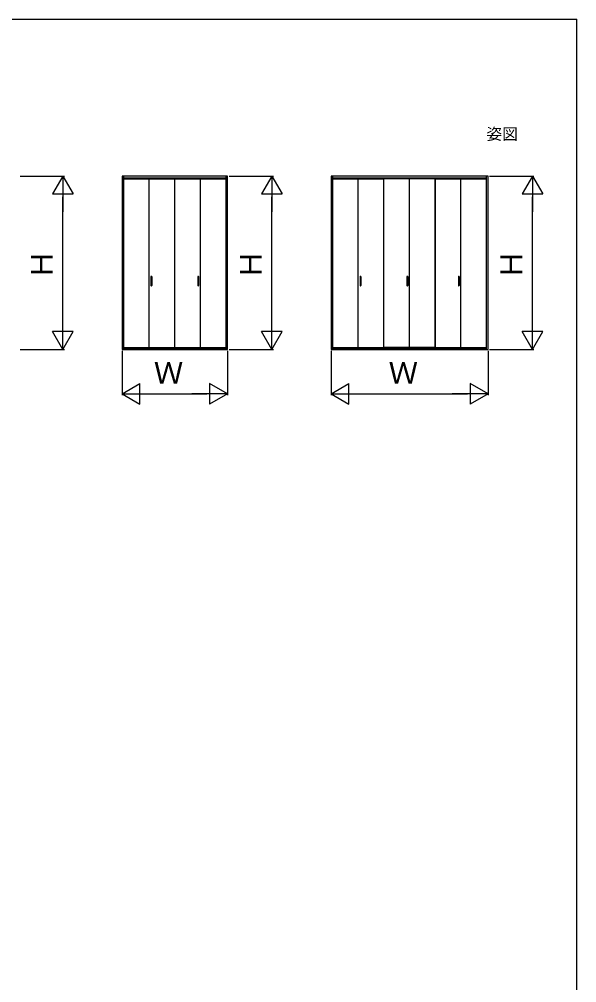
# Model space of a CAD drawing. Units: millimetres, scale not verified. Extents: x -700 to 700, y -1045 to 1039.
# Drawn here: x 323 to 700, y 344 to 995 of the extents above; entities that cross this region are included whole.
import ezdxf
from ezdxf.enums import TextEntityAlignment as Align

# ---------------------------------------------------------------- set-up
doc = ezdxf.new("R2010")
doc.units = ezdxf.units.MM
doc.header["$LTSCALE"] = 6
for name, color, linetype in [('0-2_USER1', 3, 'Continuous'), ('0-5_YKK_13', 4, 'Continuous'), ('0-6_YKK_A1', 4, 'Continuous'), ('0-7_YKK_D', 6, 'Continuous'), ('0-8_YKK_ZWAK', 7, 'Continuous')]:
    doc.layers.add(name, color=color, linetype=linetype)
doc.styles.add('ＭＳ ゴシック', font='')
doc.styles.get('ＭＳ ゴシック').set_extended_font_data('MS Gothic')

msp = doc.modelspace()

# ---------------------------------------------------------------- linework, layer by layer
at = {"layer": '0-5_YKK_13'}
for p, q in [((412, 821.433), (412, 815.317)), ((412.5, 821.433), (412.5, 815.317)), ((443.75, 821.433), (443.75, 815.317)), ((444.25, 821.433), (444.25, 815.317)), ((553.4, 821.433), (553.4, 815.317)), ((553.9, 821.433), (553.9, 815.317)), ((585.162, 821.433), (585.162, 815.317)), ((585.662, 821.433), (585.662, 815.317)), ((619.925, 821.433), (619.925, 815.317)), ((620.425, 821.433), (620.425, 815.317))]:
    msp.add_line(p, q, dxfattribs=at)
for centre, start, end in [((412.25, 821.398), 8.0102, 171.9898), ((444, 821.398), 8.0102, 171.9898), ((553.65, 821.398), 8.0102, 171.9898), ((585.412, 821.398), 8.0102, 171.9898), ((620.175, 821.398), 8.0102, 171.9898), ((412.25, 815.352), 188.0102, 351.9898), ((444, 815.352), 188.0102, 351.9898), ((553.65, 815.352), 188.0102, 351.9898), ((585.412, 815.352), 188.0102, 351.9898), ((620.175, 815.352), 188.0102, 351.9898)]:
    msp.add_arc(centre, 0.253, start, end, dxfattribs=at)
at = {"layer": '0-6_YKK_A1'}
for p, q in [((393.425, 889.4), (393.425, 772.15)), ((393.425, 888.2), (462.825, 888.2)), ((393.425, 888.05), (462.825, 888.05)), ((393.425, 887.475), (428.075, 887.475)), ((410.75, 773.375), (410.75, 887.475)), ((410.75, 773.375), (410.75, 887.475)), ((428.075, 773.375), (428.075, 887.475)), ((428.175, 887.475), (462.825, 887.475)), ((428.175, 773.375), (428.175, 887.475)), ((445.5, 773.375), (445.5, 887.475)), ((445.5, 773.375), (445.5, 887.475)), ((462.825, 772.15), (462.825, 889.4)), ((534.825, 889.4), (534.825, 772.15)), ((534.825, 888.2), (639, 888.2)), ((534.825, 888.05), (639, 888.05)), ((534.825, 887.475), (569.475, 887.475)), ((552.15, 773.375), (552.15, 887.475)), ((552.15, 773.375), (552.15, 887.475)), ((569.475, 773.375), (569.475, 887.475)), ((604.237, 887.475), (569.587, 887.475)), ((569.587, 773.375), (569.587, 887.475)), ((586.912, 773.375), (586.912, 887.475)), ((586.912, 773.375), (586.912, 887.475)), ((604.237, 887.475), (604.237, 773.375)), ((604.35, 887.475), (639, 887.475)), ((604.35, 773.375), (604.35, 887.475)), ((621.675, 773.375), (621.675, 887.475)), ((621.675, 773.375), (621.675, 887.475)), ((639, 772.15), (639, 889.4)), ((393.425, 773.375), (428.075, 773.375)), ((393.425, 773), (462.825, 773)), ((393.425, 772.9), (462.825, 772.9)), ((428.175, 773.375), (462.825, 773.375)), ((534.825, 773.375), (569.475, 773.375)), ((534.825, 773), (639, 773)), ((534.825, 772.9), (639, 772.9)), ((604.237, 773.375), (569.587, 773.375)), ((604.35, 773.375), (639, 773.375))]:
    msp.add_line(p, q, dxfattribs=at)
for points in [[(392.425, 772.15), (463.825, 772.15), (463.825, 889.4), (392.425, 889.4)], [(533.825, 772.15), (640, 772.15), (640, 889.4), (533.825, 889.4)]]:
    msp.add_lwpolyline(points, close=True, dxfattribs=at)
at = {"layer": '0-7_YKK_D'}
for p, q in [((323.425, 889.4), (353.425, 889.4)), ((352.425, 889.4), (345.425, 877.276)), ((352.425, 889.4), (359.425, 877.276)), ((352.425, 889.4), (352.425, 865.151)), ((464.825, 889.4), (494.825, 889.4)), ((493.825, 889.4), (486.825, 877.276)), ((493.825, 889.4), (500.825, 877.276)), ((493.825, 889.4), (493.825, 865.151)), ((641, 889.4), (671, 889.4)), ((670, 889.4), (663, 877.276)), ((670, 889.4), (677, 877.276)), ((670, 889.4), (670, 865.151)), ((345.425, 877.276), (359.425, 877.276)), ((352.425, 786.15), (352.425, 875.4)), ((486.825, 877.276), (500.825, 877.276)), ((493.825, 786.15), (493.825, 875.4)), ((663, 877.276), (677, 877.276)), ((670, 786.15), (670, 875.4)), ((352.425, 772.15), (352.425, 796.399)), ((493.825, 772.15), (493.825, 796.399)), ((670, 772.15), (670, 796.399)), ((352.425, 772.15), (345.425, 784.274)), ((359.425, 784.274), (345.425, 784.274)), ((352.425, 772.15), (359.425, 784.274)), ((493.825, 772.15), (486.825, 784.274)), ((500.825, 784.274), (486.825, 784.274)), ((493.825, 772.15), (500.825, 784.274)), ((670, 772.15), (663, 784.274)), ((677, 784.274), (663, 784.274)), ((670, 772.15), (677, 784.274)), ((323.425, 772.15), (353.425, 772.15)), ((392.425, 771.15), (392.425, 741.15)), ((463.825, 772.15), (463.825, 773.284)), ((463.825, 771.15), (463.825, 741.15)), ((464.825, 772.15), (494.825, 772.15)), ((533.825, 771.15), (533.825, 741.15)), ((640, 771.15), (640, 741.15)), ((641, 772.15), (671, 772.15)), ((392.425, 742.15), (404.549, 749.15)), ((404.549, 735.15), (404.549, 749.15)), ((463.825, 742.15), (451.701, 749.15)), ((451.701, 749.15), (451.701, 735.15)), ((533.825, 742.15), (545.949, 749.15)), ((545.949, 735.15), (545.949, 749.15)), ((640, 742.15), (627.876, 749.15)), ((627.876, 749.15), (627.876, 735.15)), ((392.425, 742.15), (404.549, 735.15)), ((392.425, 742.15), (416.674, 742.15)), ((406.425, 742.15), (449.825, 742.15)), ((463.825, 742.15), (439.576, 742.15)), ((463.825, 742.15), (451.701, 735.15)), ((533.825, 742.15), (545.949, 735.15)), ((533.825, 742.15), (558.074, 742.15)), ((547.825, 742.15), (626, 742.15)), ((640, 742.15), (615.751, 742.15)), ((640, 742.15), (627.876, 735.15))]:
    msp.add_line(p, q, dxfattribs=at)
at = {"layer": '0-8_YKK_ZWAK'}
msp.add_line((-700, 995.4), (700, 995.4), dxfattribs=at)
msp.add_lwpolyline([(-700, -1044.6), (700, -1044.6), (700, 995.4)], dxfattribs=at)

# ---------------------------------------------------------------- texts
at = {"layer": '0-2_USER1', "style": 'ＭＳ ゴシック'}
msp.add_text('姿図', height=7.845, dxfattribs=at).set_placement((638.873, 911.589), align=Align.BOTTOM_LEFT)
at = {"layer": '0-7_YKK_D', "style": 'ＭＳ ゴシック'}
for p in [(349.925, 819.639), (491.325, 819.639), (667.5, 819.639)]:
    msp.add_text('Ｈ', height=14.66, rotation=90, dxfattribs=at).set_placement(p, align=Align.BOTTOM_LEFT)
for p in [(413.92, 744.65), (572.708, 744.65)]:
    msp.add_text('Ｗ', height=14.66, dxfattribs=at).set_placement(p, align=Align.BOTTOM_LEFT)

doc.saveas('drawing.dxf')
